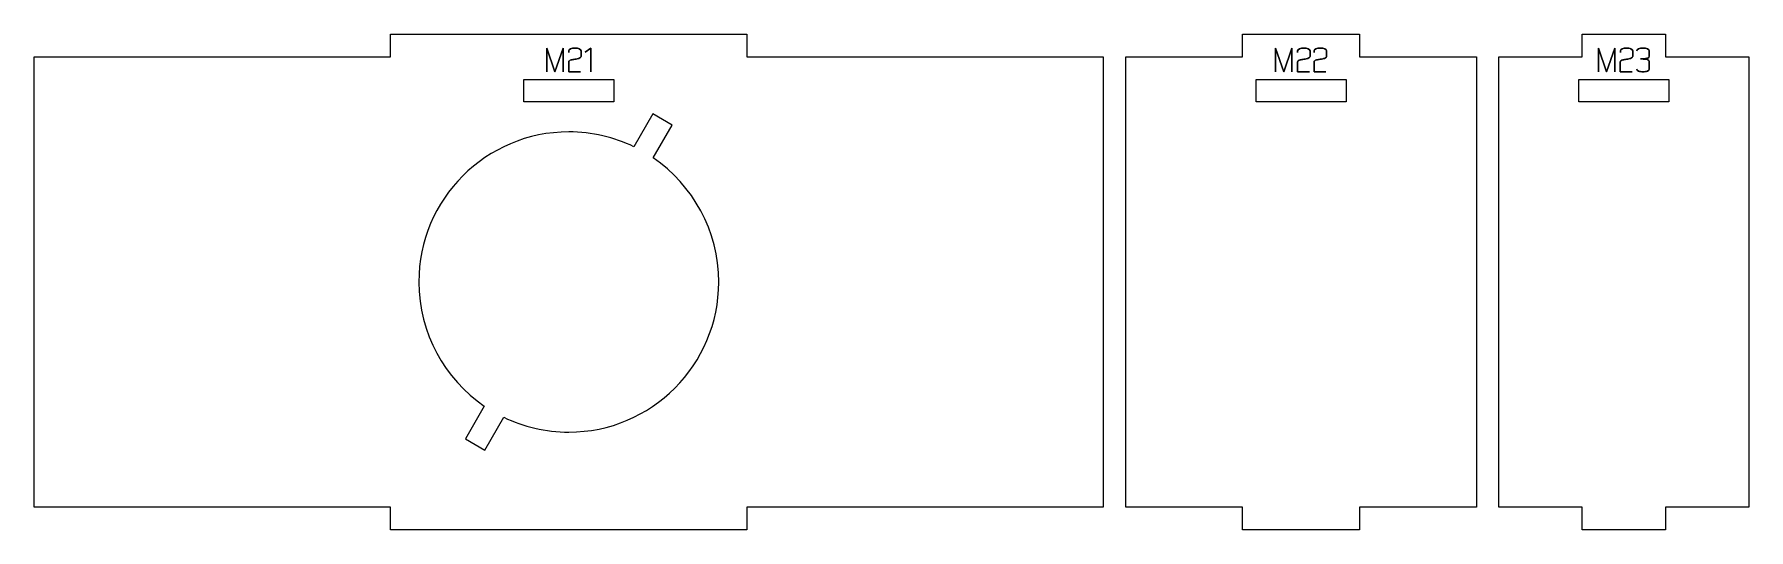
# Model space of a CAD drawing. Header units: centimetres. Extents: x -250 to 250, y -508 to 508.
# Drawn here: x -81.83 to -58.96, y -473.07 to -466.47 of the extents above; entities that cross this region are included whole.
import ezdxf

# ---------------------------------------------------------------- set-up
doc = ezdxf.new("R2010")
doc.units = ezdxf.units.CM
doc.header["$MEASUREMENT"] = 0
doc.layers.add('Capa 1', color=7, linetype='Continuous')

msp = doc.modelspace()

# ---------------------------------------------------------------- hatches: boundary and pattern name
at = {"layer": 'Capa 1', "true_color": 0x3e4095}
h = msp.add_hatch(color=175, dxfattribs=at)
edge = h.paths.add_edge_path()
edge.add_spline(control_points=[(-74.99238, -466.9741), (-74.99238, -466.9741), (-74.99238, -466.65766), (-74.99238, -466.65766), (-74.99238, -466.65766), (-74.88323, -466.9741), (-74.88323, -466.9741), (-74.88323, -466.9741), (-74.77454, -466.65766), (-74.77454, -466.65766), (-74.77454, -466.65766), (-74.77454, -466.9741), (-74.77454, -466.9741), (-74.77454, -466.9741), (-74.77454, -466.65766), (-74.77454, -466.65766), (-74.77454, -466.65766), (-74.88323, -466.9741), (-74.88323, -466.9741), (-74.88323, -466.9741), (-74.99238, -466.65766), (-74.99238, -466.65766), (-74.99238, -466.65766), (-74.99238, -466.9741), (-74.99238, -466.9741)], knot_values=[0, 0, 0, 0, 0.125, 0.125, 0.125, 0.25, 0.25, 0.25, 0.375, 0.375, 0.375, 0.5, 0.5, 0.5, 0.625, 0.625, 0.625, 0.75, 0.75, 0.75, 0.875, 0.875, 0.875, 1, 1, 1, 1], degree=3, periodic=1)
h = msp.add_hatch(color=175, dxfattribs=at)
edge = h.paths.add_edge_path()
edge.add_spline(control_points=[(-74.69933, -466.9741), (-74.69933, -466.9741), (-74.69933, -466.84156), (-74.69933, -466.84156), (-74.69841, -466.82964), (-74.68756, -466.82047), (-74.66677, -466.81405), (-74.65821, -466.81343), (-74.65003, -466.81244), (-74.64223, -466.81106), (-74.63444, -466.80969), (-74.62656, -466.80824), (-74.61861, -466.80671), (-74.60394, -466.80426), (-74.5927, -466.80227), (-74.58491, -466.80075), (-74.57711, -466.79922), (-74.56954, -466.79723), (-74.5622, -466.79478), (-74.54325, -466.78775), (-74.53377, -466.77873), (-74.53377, -466.76773), (-74.53377, -466.76773), (-74.53377, -466.69297), (-74.53377, -466.69297), (-74.53377, -466.68319), (-74.54164, -466.67486), (-74.55739, -466.66798), (-74.57313, -466.6611), (-74.59278, -466.65766), (-74.61632, -466.65766), (-74.63986, -466.65766), (-74.65951, -466.6611), (-74.67525, -466.66798), (-74.691, -466.67486), (-74.69887, -466.68319), (-74.69887, -466.69297), (-74.69887, -466.69297), (-74.69887, -466.71544), (-74.69887, -466.71544), (-74.69887, -466.71544), (-74.69887, -466.69297), (-74.69887, -466.69297), (-74.69887, -466.68319), (-74.691, -466.67486), (-74.67525, -466.66798), (-74.65951, -466.6611), (-74.63986, -466.65766), (-74.61632, -466.65766), (-74.59278, -466.65766), (-74.57313, -466.6611), (-74.55739, -466.66798), (-74.54164, -466.67486), (-74.53377, -466.68319), (-74.53377, -466.69297), (-74.53377, -466.69297), (-74.53377, -466.76773), (-74.53377, -466.76773), (-74.53377, -466.77873), (-74.54325, -466.78775), (-74.5622, -466.79478), (-74.56954, -466.79723), (-74.57711, -466.79922), (-74.58491, -466.80075), (-74.5927, -466.80227), (-74.60394, -466.80426), (-74.61861, -466.80671), (-74.62656, -466.80824), (-74.63444, -466.80969), (-74.64223, -466.81106), (-74.65003, -466.81244), (-74.65821, -466.81343), (-74.66677, -466.81405), (-74.68756, -466.82047), (-74.69841, -466.82964), (-74.69933, -466.84156), (-74.69933, -466.84156), (-74.69933, -466.9741), (-74.69933, -466.9741), (-74.69933, -466.9741), (-74.54248, -466.9741), (-74.54248, -466.9741), (-74.54248, -466.9741), (-74.69933, -466.9741), (-74.69933, -466.9741)], knot_values=[0, 0, 0, 0, 0.03571429, 0.03571429, 0.03571429, 0.07142857, 0.07142857, 0.07142857, 0.10714286, 0.10714286, 0.10714286, 0.14285714, 0.14285714, 0.14285714, 0.17857143, 0.17857143, 0.17857143, 0.21428571, 0.21428571, 0.21428571, 0.25, 0.25, 0.25, 0.28571429, 0.28571429, 0.28571429, 0.32142857, 0.32142857, 0.32142857, 0.35714286, 0.35714286, 0.35714286, 0.39285714, 0.39285714, 0.39285714, 0.42857143, 0.42857143, 0.42857143, 0.46428571, 0.46428571, 0.46428571, 0.5, 0.5, 0.5, 0.53571429, 0.53571429, 0.53571429, 0.57142857, 0.57142857, 0.57142857, 0.60714286, 0.60714286, 0.60714286, 0.64285714, 0.64285714, 0.64285714, 0.67857143, 0.67857143, 0.67857143, 0.71428571, 0.71428571, 0.71428571, 0.75, 0.75, 0.75, 0.78571429, 0.78571429, 0.78571429, 0.82142857, 0.82142857, 0.82142857, 0.85714286, 0.85714286, 0.85714286, 0.89285714, 0.89285714, 0.89285714, 0.92857143, 0.92857143, 0.92857143, 0.96428571, 0.96428571, 0.96428571, 1, 1, 1, 1], degree=3, periodic=1)
h = msp.add_hatch(color=175, dxfattribs=at)
edge = h.paths.add_edge_path()
edge.add_spline(control_points=[(-74.40261, -466.6572), (-74.40261, -466.6572), (-74.47874, -466.70994), (-74.47874, -466.70994), (-74.47874, -466.70994), (-74.40261, -466.6572), (-74.40261, -466.6572), (-74.40261, -466.6572), (-74.40261, -466.9741), (-74.40261, -466.9741), (-74.40261, -466.9741), (-74.40261, -466.6572), (-74.40261, -466.6572)], knot_values=[0, 0, 0, 0, 0.25, 0.25, 0.25, 0.5, 0.5, 0.5, 0.75, 0.75, 0.75, 1, 1, 1, 1], degree=3, periodic=1)
h = msp.add_hatch(color=175, dxfattribs=at)
edge = h.paths.add_edge_path()
edge.add_spline(control_points=[(-65.26926, -466.9741), (-65.26926, -466.9741), (-65.26926, -466.65766), (-65.26926, -466.65766), (-65.26926, -466.65766), (-65.16011, -466.9741), (-65.16011, -466.9741), (-65.16011, -466.9741), (-65.05142, -466.65766), (-65.05142, -466.65766), (-65.05142, -466.65766), (-65.05142, -466.9741), (-65.05142, -466.9741), (-65.05142, -466.9741), (-65.05142, -466.65766), (-65.05142, -466.65766), (-65.05142, -466.65766), (-65.16011, -466.9741), (-65.16011, -466.9741), (-65.16011, -466.9741), (-65.26926, -466.65766), (-65.26926, -466.65766), (-65.26926, -466.65766), (-65.26926, -466.9741), (-65.26926, -466.9741)], knot_values=[0, 0, 0, 0, 0.125, 0.125, 0.125, 0.25, 0.25, 0.25, 0.375, 0.375, 0.375, 0.5, 0.5, 0.5, 0.625, 0.625, 0.625, 0.75, 0.75, 0.75, 0.875, 0.875, 0.875, 1, 1, 1, 1], degree=3, periodic=1)
h = msp.add_hatch(color=175, dxfattribs=at)
edge = h.paths.add_edge_path()
edge.add_spline(control_points=[(-64.97621, -466.9741), (-64.97621, -466.9741), (-64.97621, -466.84156), (-64.97621, -466.84156), (-64.97529, -466.82964), (-64.96444, -466.82047), (-64.94365, -466.81405), (-64.93509, -466.81343), (-64.92691, -466.81244), (-64.91911, -466.81106), (-64.91132, -466.80969), (-64.90344, -466.80824), (-64.89549, -466.80671), (-64.88082, -466.80426), (-64.86958, -466.80227), (-64.86179, -466.80075), (-64.85399, -466.79922), (-64.84642, -466.79723), (-64.83908, -466.79478), (-64.82013, -466.78775), (-64.81065, -466.77873), (-64.81065, -466.76773), (-64.81065, -466.76773), (-64.81065, -466.69297), (-64.81065, -466.69297), (-64.81065, -466.68319), (-64.81852, -466.67486), (-64.83427, -466.66798), (-64.85001, -466.6611), (-64.86966, -466.65766), (-64.8932, -466.65766), (-64.91674, -466.65766), (-64.93639, -466.6611), (-64.95213, -466.66798), (-64.96788, -466.67486), (-64.97575, -466.68319), (-64.97575, -466.69297), (-64.97575, -466.69297), (-64.97575, -466.71544), (-64.97575, -466.71544), (-64.97575, -466.71544), (-64.97575, -466.69297), (-64.97575, -466.69297), (-64.97575, -466.68319), (-64.96788, -466.67486), (-64.95213, -466.66798), (-64.93639, -466.6611), (-64.91674, -466.65766), (-64.8932, -466.65766), (-64.86966, -466.65766), (-64.85001, -466.6611), (-64.83427, -466.66798), (-64.81852, -466.67486), (-64.81065, -466.68319), (-64.81065, -466.69297), (-64.81065, -466.69297), (-64.81065, -466.76773), (-64.81065, -466.76773), (-64.81065, -466.77873), (-64.82013, -466.78775), (-64.83908, -466.79478), (-64.84642, -466.79723), (-64.85399, -466.79922), (-64.86179, -466.80075), (-64.86958, -466.80227), (-64.88082, -466.80426), (-64.89549, -466.80671), (-64.90344, -466.80824), (-64.91132, -466.80969), (-64.91911, -466.81106), (-64.92691, -466.81244), (-64.93509, -466.81343), (-64.94365, -466.81405), (-64.96444, -466.82047), (-64.97529, -466.82964), (-64.97621, -466.84156), (-64.97621, -466.84156), (-64.97621, -466.9741), (-64.97621, -466.9741), (-64.97621, -466.9741), (-64.81936, -466.9741), (-64.81936, -466.9741), (-64.81936, -466.9741), (-64.97621, -466.9741), (-64.97621, -466.9741)], knot_values=[0, 0, 0, 0, 0.03571429, 0.03571429, 0.03571429, 0.07142857, 0.07142857, 0.07142857, 0.10714286, 0.10714286, 0.10714286, 0.14285714, 0.14285714, 0.14285714, 0.17857143, 0.17857143, 0.17857143, 0.21428571, 0.21428571, 0.21428571, 0.25, 0.25, 0.25, 0.28571429, 0.28571429, 0.28571429, 0.32142857, 0.32142857, 0.32142857, 0.35714286, 0.35714286, 0.35714286, 0.39285714, 0.39285714, 0.39285714, 0.42857143, 0.42857143, 0.42857143, 0.46428571, 0.46428571, 0.46428571, 0.5, 0.5, 0.5, 0.53571429, 0.53571429, 0.53571429, 0.57142857, 0.57142857, 0.57142857, 0.60714286, 0.60714286, 0.60714286, 0.64285714, 0.64285714, 0.64285714, 0.67857143, 0.67857143, 0.67857143, 0.71428571, 0.71428571, 0.71428571, 0.75, 0.75, 0.75, 0.78571429, 0.78571429, 0.78571429, 0.82142857, 0.82142857, 0.82142857, 0.85714286, 0.85714286, 0.85714286, 0.89285714, 0.89285714, 0.89285714, 0.92857143, 0.92857143, 0.92857143, 0.96428571, 0.96428571, 0.96428571, 1, 1, 1, 1], degree=3, periodic=1)
h = msp.add_hatch(color=175, dxfattribs=at)
edge = h.paths.add_edge_path()
edge.add_spline(control_points=[(-64.75608, -466.9741), (-64.75608, -466.9741), (-64.75608, -466.84156), (-64.75608, -466.84156), (-64.75516, -466.82964), (-64.74431, -466.82047), (-64.72352, -466.81405), (-64.71496, -466.81343), (-64.70678, -466.81244), (-64.69898, -466.81106), (-64.69119, -466.80969), (-64.68331, -466.80824), (-64.67536, -466.80671), (-64.66069, -466.80426), (-64.64945, -466.80227), (-64.64166, -466.80075), (-64.63386, -466.79922), (-64.62629, -466.79723), (-64.61895, -466.79478), (-64.6, -466.78775), (-64.59052, -466.77873), (-64.59052, -466.76773), (-64.59052, -466.76773), (-64.59052, -466.69297), (-64.59052, -466.69297), (-64.59052, -466.68319), (-64.59839, -466.67486), (-64.61414, -466.66798), (-64.62988, -466.6611), (-64.64953, -466.65766), (-64.67307, -466.65766), (-64.69661, -466.65766), (-64.71626, -466.6611), (-64.732, -466.66798), (-64.74775, -466.67486), (-64.75562, -466.68319), (-64.75562, -466.69297), (-64.75562, -466.69297), (-64.75562, -466.71544), (-64.75562, -466.71544), (-64.75562, -466.71544), (-64.75562, -466.69297), (-64.75562, -466.69297), (-64.75562, -466.68319), (-64.74775, -466.67486), (-64.732, -466.66798), (-64.71626, -466.6611), (-64.69661, -466.65766), (-64.67307, -466.65766), (-64.64953, -466.65766), (-64.62988, -466.6611), (-64.61414, -466.66798), (-64.59839, -466.67486), (-64.59052, -466.68319), (-64.59052, -466.69297), (-64.59052, -466.69297), (-64.59052, -466.76773), (-64.59052, -466.76773), (-64.59052, -466.77873), (-64.6, -466.78775), (-64.61895, -466.79478), (-64.62629, -466.79723), (-64.63386, -466.79922), (-64.64166, -466.80075), (-64.64945, -466.80227), (-64.66069, -466.80426), (-64.67536, -466.80671), (-64.68331, -466.80824), (-64.69119, -466.80969), (-64.69898, -466.81106), (-64.70678, -466.81244), (-64.71496, -466.81343), (-64.72352, -466.81405), (-64.74431, -466.82047), (-64.75516, -466.82964), (-64.75608, -466.84156), (-64.75608, -466.84156), (-64.75608, -466.9741), (-64.75608, -466.9741), (-64.75608, -466.9741), (-64.59923, -466.9741), (-64.59923, -466.9741), (-64.59923, -466.9741), (-64.75608, -466.9741), (-64.75608, -466.9741)], knot_values=[0, 0, 0, 0, 0.03571429, 0.03571429, 0.03571429, 0.07142857, 0.07142857, 0.07142857, 0.10714286, 0.10714286, 0.10714286, 0.14285714, 0.14285714, 0.14285714, 0.17857143, 0.17857143, 0.17857143, 0.21428571, 0.21428571, 0.21428571, 0.25, 0.25, 0.25, 0.28571429, 0.28571429, 0.28571429, 0.32142857, 0.32142857, 0.32142857, 0.35714286, 0.35714286, 0.35714286, 0.39285714, 0.39285714, 0.39285714, 0.42857143, 0.42857143, 0.42857143, 0.46428571, 0.46428571, 0.46428571, 0.5, 0.5, 0.5, 0.53571429, 0.53571429, 0.53571429, 0.57142857, 0.57142857, 0.57142857, 0.60714286, 0.60714286, 0.60714286, 0.64285714, 0.64285714, 0.64285714, 0.67857143, 0.67857143, 0.67857143, 0.71428571, 0.71428571, 0.71428571, 0.75, 0.75, 0.75, 0.78571429, 0.78571429, 0.78571429, 0.82142857, 0.82142857, 0.82142857, 0.85714286, 0.85714286, 0.85714286, 0.89285714, 0.89285714, 0.89285714, 0.92857143, 0.92857143, 0.92857143, 0.96428571, 0.96428571, 0.96428571, 1, 1, 1, 1], degree=3, periodic=1)
h = msp.add_hatch(color=175, dxfattribs=at)
edge = h.paths.add_edge_path()
edge.add_spline(control_points=[(-60.96498, -466.9741), (-60.96498, -466.9741), (-60.96498, -466.65766), (-60.96498, -466.65766), (-60.96498, -466.65766), (-60.85583, -466.9741), (-60.85583, -466.9741), (-60.85583, -466.9741), (-60.74714, -466.65766), (-60.74714, -466.65766), (-60.74714, -466.65766), (-60.74714, -466.9741), (-60.74714, -466.9741), (-60.74714, -466.9741), (-60.74714, -466.65766), (-60.74714, -466.65766), (-60.74714, -466.65766), (-60.85583, -466.9741), (-60.85583, -466.9741), (-60.85583, -466.9741), (-60.96498, -466.65766), (-60.96498, -466.65766), (-60.96498, -466.65766), (-60.96498, -466.9741), (-60.96498, -466.9741)], knot_values=[0, 0, 0, 0, 0.125, 0.125, 0.125, 0.25, 0.25, 0.25, 0.375, 0.375, 0.375, 0.5, 0.5, 0.5, 0.625, 0.625, 0.625, 0.75, 0.75, 0.75, 0.875, 0.875, 0.875, 1, 1, 1, 1], degree=3, periodic=1)
h = msp.add_hatch(color=175, dxfattribs=at)
edge = h.paths.add_edge_path()
edge.add_spline(control_points=[(-60.67193, -466.9741), (-60.67193, -466.9741), (-60.67193, -466.84156), (-60.67193, -466.84156), (-60.67101, -466.82964), (-60.66016, -466.82047), (-60.63937, -466.81405), (-60.63081, -466.81343), (-60.62263, -466.81244), (-60.61483, -466.81106), (-60.60704, -466.80969), (-60.59916, -466.80824), (-60.59121, -466.80671), (-60.57654, -466.80426), (-60.5653, -466.80227), (-60.55751, -466.80075), (-60.54971, -466.79922), (-60.54214, -466.79723), (-60.5348, -466.79478), (-60.51585, -466.78775), (-60.50637, -466.77873), (-60.50637, -466.76773), (-60.50637, -466.76773), (-60.50637, -466.69297), (-60.50637, -466.69297), (-60.50637, -466.68319), (-60.51424, -466.67486), (-60.52999, -466.66798), (-60.54573, -466.6611), (-60.56538, -466.65766), (-60.58892, -466.65766), (-60.61246, -466.65766), (-60.63211, -466.6611), (-60.64785, -466.66798), (-60.6636, -466.67486), (-60.67147, -466.68319), (-60.67147, -466.69297), (-60.67147, -466.69297), (-60.67147, -466.71544), (-60.67147, -466.71544), (-60.67147, -466.71544), (-60.67147, -466.69297), (-60.67147, -466.69297), (-60.67147, -466.68319), (-60.6636, -466.67486), (-60.64785, -466.66798), (-60.63211, -466.6611), (-60.61246, -466.65766), (-60.58892, -466.65766), (-60.56538, -466.65766), (-60.54573, -466.6611), (-60.52999, -466.66798), (-60.51424, -466.67486), (-60.50637, -466.68319), (-60.50637, -466.69297), (-60.50637, -466.69297), (-60.50637, -466.76773), (-60.50637, -466.76773), (-60.50637, -466.77873), (-60.51585, -466.78775), (-60.5348, -466.79478), (-60.54214, -466.79723), (-60.54971, -466.79922), (-60.55751, -466.80075), (-60.5653, -466.80227), (-60.57654, -466.80426), (-60.59121, -466.80671), (-60.59916, -466.80824), (-60.60704, -466.80969), (-60.61483, -466.81106), (-60.62263, -466.81244), (-60.63081, -466.81343), (-60.63937, -466.81405), (-60.66016, -466.82047), (-60.67101, -466.82964), (-60.67193, -466.84156), (-60.67193, -466.84156), (-60.67193, -466.9741), (-60.67193, -466.9741), (-60.67193, -466.9741), (-60.51508, -466.9741), (-60.51508, -466.9741), (-60.51508, -466.9741), (-60.67193, -466.9741), (-60.67193, -466.9741)], knot_values=[0, 0, 0, 0, 0.03571429, 0.03571429, 0.03571429, 0.07142857, 0.07142857, 0.07142857, 0.10714286, 0.10714286, 0.10714286, 0.14285714, 0.14285714, 0.14285714, 0.17857143, 0.17857143, 0.17857143, 0.21428571, 0.21428571, 0.21428571, 0.25, 0.25, 0.25, 0.28571429, 0.28571429, 0.28571429, 0.32142857, 0.32142857, 0.32142857, 0.35714286, 0.35714286, 0.35714286, 0.39285714, 0.39285714, 0.39285714, 0.42857143, 0.42857143, 0.42857143, 0.46428571, 0.46428571, 0.46428571, 0.5, 0.5, 0.5, 0.53571429, 0.53571429, 0.53571429, 0.57142857, 0.57142857, 0.57142857, 0.60714286, 0.60714286, 0.60714286, 0.64285714, 0.64285714, 0.64285714, 0.67857143, 0.67857143, 0.67857143, 0.71428571, 0.71428571, 0.71428571, 0.75, 0.75, 0.75, 0.78571429, 0.78571429, 0.78571429, 0.82142857, 0.82142857, 0.82142857, 0.85714286, 0.85714286, 0.85714286, 0.89285714, 0.89285714, 0.89285714, 0.92857143, 0.92857143, 0.92857143, 0.96428571, 0.96428571, 0.96428571, 1, 1, 1, 1], degree=3, periodic=1)
h = msp.add_hatch(color=175, dxfattribs=at)
edge = h.paths.add_edge_path()
edge.add_spline(control_points=[(-60.36879, -466.9741), (-60.39233, -466.9741), (-60.41198, -466.97066), (-60.42772, -466.96378), (-60.44347, -466.9569), (-60.45134, -466.94857), (-60.45134, -466.93879), (-60.45134, -466.94857), (-60.44347, -466.9569), (-60.42772, -466.96378), (-60.41198, -466.97066), (-60.39233, -466.9741), (-60.36879, -466.9741), (-60.34525, -466.9741), (-60.3256, -466.97066), (-60.30986, -466.96378), (-60.29411, -466.9569), (-60.28624, -466.94857), (-60.28624, -466.93879), (-60.28624, -466.93879), (-60.28624, -466.8356), (-60.28624, -466.8356), (-60.28624, -466.82734), (-60.2919, -466.82016), (-60.30321, -466.81405), (-60.31452, -466.80793), (-60.34769, -466.8038), (-60.40273, -466.80166), (-60.348, -466.7983), (-60.31513, -466.79432), (-60.30413, -466.78974), (-60.29312, -466.78515), (-60.28716, -466.77766), (-60.28624, -466.76727), (-60.28624, -466.76727), (-60.28624, -466.69297), (-60.28624, -466.69297), (-60.28624, -466.68319), (-60.29411, -466.67486), (-60.30986, -466.66798), (-60.3256, -466.6611), (-60.34525, -466.65766), (-60.36879, -466.65766), (-60.39233, -466.65766), (-60.41198, -466.6611), (-60.42772, -466.66798), (-60.44347, -466.67486), (-60.45134, -466.68319), (-60.45134, -466.69297), (-60.45134, -466.68319), (-60.44347, -466.67486), (-60.42772, -466.66798), (-60.41198, -466.6611), (-60.39233, -466.65766), (-60.36879, -466.65766), (-60.34525, -466.65766), (-60.3256, -466.6611), (-60.30986, -466.66798), (-60.29411, -466.67486), (-60.28624, -466.68319), (-60.28624, -466.69297), (-60.28624, -466.69297), (-60.28624, -466.76727), (-60.28624, -466.76727), (-60.28716, -466.77766), (-60.29312, -466.78515), (-60.30413, -466.78974), (-60.31513, -466.79432), (-60.348, -466.7983), (-60.40273, -466.80166), (-60.34769, -466.8038), (-60.31452, -466.80793), (-60.30321, -466.81405), (-60.2919, -466.82016), (-60.28624, -466.82734), (-60.28624, -466.8356), (-60.28624, -466.8356), (-60.28624, -466.93879), (-60.28624, -466.93879), (-60.28624, -466.94857), (-60.29411, -466.9569), (-60.30986, -466.96378), (-60.3256, -466.97066), (-60.34525, -466.9741), (-60.36879, -466.9741)], knot_values=[0, 0, 0, 0, 0.03571429, 0.03571429, 0.03571429, 0.07142857, 0.07142857, 0.07142857, 0.10714286, 0.10714286, 0.10714286, 0.14285714, 0.14285714, 0.14285714, 0.17857143, 0.17857143, 0.17857143, 0.21428571, 0.21428571, 0.21428571, 0.25, 0.25, 0.25, 0.28571429, 0.28571429, 0.28571429, 0.32142857, 0.32142857, 0.32142857, 0.35714286, 0.35714286, 0.35714286, 0.39285714, 0.39285714, 0.39285714, 0.42857143, 0.42857143, 0.42857143, 0.46428571, 0.46428571, 0.46428571, 0.5, 0.5, 0.5, 0.53571429, 0.53571429, 0.53571429, 0.57142857, 0.57142857, 0.57142857, 0.60714286, 0.60714286, 0.60714286, 0.64285714, 0.64285714, 0.64285714, 0.67857143, 0.67857143, 0.67857143, 0.71428571, 0.71428571, 0.71428571, 0.75, 0.75, 0.75, 0.78571429, 0.78571429, 0.78571429, 0.82142857, 0.82142857, 0.82142857, 0.85714286, 0.85714286, 0.85714286, 0.89285714, 0.89285714, 0.89285714, 0.92857143, 0.92857143, 0.92857143, 0.96428571, 0.96428571, 0.96428571, 1, 1, 1, 1], degree=3, periodic=1)

# ---------------------------------------------------------------- linework, layer by layer
at = {"layer": 'Capa 1', "color": 240, "lineweight": 9}
for points, knots in [([(-81.82745, -466.7741), (-81.82745, -466.7741), (-81.82745, -472.7741), (-81.82745, -472.7741), (-81.82745, -472.7741), (-77.0743, -472.7741), (-77.0743, -472.7741), (-77.0743, -472.7741), (-77.0743, -473.0741), (-77.0743, -473.0741), (-77.0743, -473.0741), (-72.32114, -473.0741), (-72.32114, -473.0741), (-72.32114, -473.0741), (-72.32114, -472.7741), (-72.32114, -472.7741), (-72.32114, -472.7741), (-67.56799, -472.7741), (-67.56799, -472.7741), (-67.56799, -472.7741), (-67.56799, -466.7741), (-67.56799, -466.7741), (-67.56799, -466.7741), (-72.32114, -466.7741), (-72.32114, -466.7741), (-72.32114, -466.7741), (-72.32114, -466.4741), (-72.32114, -466.4741), (-72.32114, -466.4741), (-77.0743, -466.4741), (-77.0743, -466.4741), (-77.0743, -466.4741), (-77.0743, -466.7741), (-77.0743, -466.7741), (-77.0743, -466.7741), (-81.82745, -466.7741), (-81.82745, -466.7741)], [0, 0, 0, 0, 0.08333333, 0.08333333, 0.08333333, 0.16666667, 0.16666667, 0.16666667, 0.25, 0.25, 0.25, 0.33333333, 0.33333333, 0.33333333, 0.41666667, 0.41666667, 0.41666667, 0.5, 0.5, 0.5, 0.58333333, 0.58333333, 0.58333333, 0.66666667, 0.66666667, 0.66666667, 0.75, 0.75, 0.75, 0.83333333, 0.83333333, 0.83333333, 0.91666667, 0.91666667, 0.91666667, 1, 1, 1, 1]), ([(-67.26799, -466.7741), (-67.26799, -466.7741), (-67.26799, -472.7741), (-67.26799, -472.7741), (-67.26799, -472.7741), (-65.70941, -472.7741), (-65.70941, -472.7741), (-65.70941, -472.7741), (-65.70941, -473.0741), (-65.70941, -473.0741), (-65.70941, -473.0741), (-64.15083, -473.0741), (-64.15083, -473.0741), (-64.15083, -473.0741), (-64.15083, -472.7741), (-64.15083, -472.7741), (-64.15083, -472.7741), (-62.59225, -472.7741), (-62.59225, -472.7741), (-62.59225, -472.7741), (-62.59225, -466.7741), (-62.59225, -466.7741), (-62.59225, -466.7741), (-64.15083, -466.7741), (-64.15083, -466.7741), (-64.15083, -466.7741), (-64.15083, -466.4741), (-64.15083, -466.4741), (-64.15083, -466.4741), (-65.70941, -466.4741), (-65.70941, -466.4741), (-65.70941, -466.4741), (-65.70941, -466.7741), (-65.70941, -466.7741), (-65.70941, -466.7741), (-67.26799, -466.7741), (-67.26799, -466.7741)], [0, 0, 0, 0, 0.08333333, 0.08333333, 0.08333333, 0.16666667, 0.16666667, 0.16666667, 0.25, 0.25, 0.25, 0.33333333, 0.33333333, 0.33333333, 0.41666667, 0.41666667, 0.41666667, 0.5, 0.5, 0.5, 0.58333333, 0.58333333, 0.58333333, 0.66666667, 0.66666667, 0.66666667, 0.75, 0.75, 0.75, 0.83333333, 0.83333333, 0.83333333, 0.91666667, 0.91666667, 0.91666667, 1, 1, 1, 1]), ([(-62.29225, -466.7741), (-62.29225, -466.7741), (-62.29225, -472.7741), (-62.29225, -472.7741), (-62.29225, -472.7741), (-61.18131, -472.7741), (-61.18131, -472.7741), (-61.18131, -472.7741), (-61.18131, -473.0741), (-61.18131, -473.0741), (-61.18131, -473.0741), (-60.07036, -473.0741), (-60.07036, -473.0741), (-60.07036, -473.0741), (-60.07036, -472.7741), (-60.07036, -472.7741), (-60.07036, -472.7741), (-58.95942, -472.7741), (-58.95942, -472.7741), (-58.95942, -472.7741), (-58.95942, -466.7741), (-58.95942, -466.7741), (-58.95942, -466.7741), (-60.07036, -466.7741), (-60.07036, -466.7741), (-60.07036, -466.7741), (-60.07036, -466.4741), (-60.07036, -466.4741), (-60.07036, -466.4741), (-61.18131, -466.4741), (-61.18131, -466.4741), (-61.18131, -466.4741), (-61.18131, -466.7741), (-61.18131, -466.7741), (-61.18131, -466.7741), (-62.29225, -466.7741), (-62.29225, -466.7741)], [0, 0, 0, 0, 0.08333333, 0.08333333, 0.08333333, 0.16666667, 0.16666667, 0.16666667, 0.25, 0.25, 0.25, 0.33333333, 0.33333333, 0.33333333, 0.41666667, 0.41666667, 0.41666667, 0.5, 0.5, 0.5, 0.58333333, 0.58333333, 0.58333333, 0.66666667, 0.66666667, 0.66666667, 0.75, 0.75, 0.75, 0.83333333, 0.83333333, 0.83333333, 0.91666667, 0.91666667, 0.91666667, 1, 1, 1, 1]), ([(-75.29772, -467.374), (-75.29772, -467.374), (-74.09772, -467.374), (-74.09772, -467.374), (-74.09772, -467.374), (-74.09772, -467.074), (-74.09772, -467.074), (-74.09772, -467.074), (-75.29772, -467.074), (-75.29772, -467.074), (-75.29772, -467.074), (-75.29772, -467.374), (-75.29772, -467.374)], [0, 0, 0, 0, 0.25, 0.25, 0.25, 0.5, 0.5, 0.5, 0.75, 0.75, 0.75, 1, 1, 1, 1]), ([(-65.53012, -467.374), (-65.53012, -467.374), (-64.33012, -467.374), (-64.33012, -467.374), (-64.33012, -467.374), (-64.33012, -467.074), (-64.33012, -467.074), (-64.33012, -467.074), (-65.53012, -467.074), (-65.53012, -467.074), (-65.53012, -467.074), (-65.53012, -467.374), (-65.53012, -467.374)], [0, 0, 0, 0, 0.25, 0.25, 0.25, 0.5, 0.5, 0.5, 0.75, 0.75, 0.75, 1, 1, 1, 1]), ([(-61.22583, -467.374), (-61.22583, -467.374), (-60.02583, -467.374), (-60.02583, -467.374), (-60.02583, -467.374), (-60.02583, -467.074), (-60.02583, -467.074), (-60.02583, -467.074), (-61.22583, -467.074), (-61.22583, -467.074), (-61.22583, -467.074), (-61.22583, -467.374), (-61.22583, -467.374)], [0, 0, 0, 0, 0.25, 0.25, 0.25, 0.5, 0.5, 0.5, 0.75, 0.75, 0.75, 1, 1, 1, 1]), ([(-74.69772, -467.7741), (-74.38689, -467.7741), (-74.09263, -467.84501), (-73.83021, -467.97153), (-73.83021, -467.97153), (-73.57762, -467.53404), (-73.57762, -467.53404), (-73.57762, -467.53404), (-73.31782, -467.68404), (-73.31782, -467.68404), (-73.31782, -467.68404), (-73.57059, -468.12185), (-73.57059, -468.12185), (-73.04363, -468.48203), (-72.69772, -469.08763), (-72.69772, -469.7741), (-72.69772, -470.87867), (-73.59315, -471.7741), (-74.69772, -471.7741), (-75.00855, -471.7741), (-75.30283, -471.70321), (-75.56523, -471.57667), (-75.56523, -471.57667), (-75.81782, -472.01416), (-75.81782, -472.01416), (-75.81782, -472.01416), (-76.07762, -471.86416), (-76.07762, -471.86416), (-76.07762, -471.86416), (-75.82485, -471.42635), (-75.82485, -471.42635), (-76.35181, -471.06617), (-76.69772, -470.46057), (-76.69772, -469.7741), (-76.69772, -468.66953), (-75.80229, -467.7741), (-74.69772, -467.7741)], [0, 0, 0, 0, 0.08333333, 0.08333333, 0.08333333, 0.16666667, 0.16666667, 0.16666667, 0.25, 0.25, 0.25, 0.33333333, 0.33333333, 0.33333333, 0.41666667, 0.41666667, 0.41666667, 0.5, 0.5, 0.5, 0.58333333, 0.58333333, 0.58333333, 0.66666667, 0.66666667, 0.66666667, 0.75, 0.75, 0.75, 0.83333333, 0.83333333, 0.83333333, 0.91666667, 0.91666667, 0.91666667, 1, 1, 1, 1])]:
    msp.add_open_spline(points, degree=3, knots=knots, dxfattribs=at)
at = {"layer": 'Capa 1', "color": 114, "lineweight": 9}
for points, knots in [([(-74.99238, -466.9741), (-74.99238, -466.9741), (-74.99238, -466.65766), (-74.99238, -466.65766), (-74.99238, -466.65766), (-74.88323, -466.9741), (-74.88323, -466.9741), (-74.88323, -466.9741), (-74.77454, -466.65766), (-74.77454, -466.65766), (-74.77454, -466.65766), (-74.77454, -466.9741), (-74.77454, -466.9741), (-74.77454, -466.9741), (-74.77454, -466.65766), (-74.77454, -466.65766), (-74.77454, -466.65766), (-74.88323, -466.9741), (-74.88323, -466.9741), (-74.88323, -466.9741), (-74.99238, -466.65766), (-74.99238, -466.65766), (-74.99238, -466.65766), (-74.99238, -466.9741), (-74.99238, -466.9741)], [0, 0, 0, 0, 0.125, 0.125, 0.125, 0.25, 0.25, 0.25, 0.375, 0.375, 0.375, 0.5, 0.5, 0.5, 0.625, 0.625, 0.625, 0.75, 0.75, 0.75, 0.875, 0.875, 0.875, 1, 1, 1, 1]), ([(-74.69933, -466.9741), (-74.69933, -466.9741), (-74.69933, -466.84156), (-74.69933, -466.84156), (-74.69841, -466.82964), (-74.68756, -466.82047), (-74.66677, -466.81405), (-74.65821, -466.81343), (-74.65003, -466.81244), (-74.64223, -466.81106), (-74.63444, -466.80969), (-74.62656, -466.80824), (-74.61861, -466.80671), (-74.60394, -466.80426), (-74.5927, -466.80227), (-74.58491, -466.80075), (-74.57711, -466.79922), (-74.56954, -466.79723), (-74.5622, -466.79478), (-74.54325, -466.78775), (-74.53377, -466.77873), (-74.53377, -466.76773), (-74.53377, -466.76773), (-74.53377, -466.69297), (-74.53377, -466.69297), (-74.53377, -466.68319), (-74.54164, -466.67486), (-74.55739, -466.66798), (-74.57313, -466.6611), (-74.59278, -466.65766), (-74.61632, -466.65766), (-74.63986, -466.65766), (-74.65951, -466.6611), (-74.67525, -466.66798), (-74.691, -466.67486), (-74.69887, -466.68319), (-74.69887, -466.69297), (-74.69887, -466.69297), (-74.69887, -466.71544), (-74.69887, -466.71544), (-74.69887, -466.71544), (-74.69887, -466.69297), (-74.69887, -466.69297), (-74.69887, -466.68319), (-74.691, -466.67486), (-74.67525, -466.66798), (-74.65951, -466.6611), (-74.63986, -466.65766), (-74.61632, -466.65766), (-74.59278, -466.65766), (-74.57313, -466.6611), (-74.55739, -466.66798), (-74.54164, -466.67486), (-74.53377, -466.68319), (-74.53377, -466.69297), (-74.53377, -466.69297), (-74.53377, -466.76773), (-74.53377, -466.76773), (-74.53377, -466.77873), (-74.54325, -466.78775), (-74.5622, -466.79478), (-74.56954, -466.79723), (-74.57711, -466.79922), (-74.58491, -466.80075), (-74.5927, -466.80227), (-74.60394, -466.80426), (-74.61861, -466.80671), (-74.62656, -466.80824), (-74.63444, -466.80969), (-74.64223, -466.81106), (-74.65003, -466.81244), (-74.65821, -466.81343), (-74.66677, -466.81405), (-74.68756, -466.82047), (-74.69841, -466.82964), (-74.69933, -466.84156), (-74.69933, -466.84156), (-74.69933, -466.9741), (-74.69933, -466.9741), (-74.69933, -466.9741), (-74.54248, -466.9741), (-74.54248, -466.9741), (-74.54248, -466.9741), (-74.69933, -466.9741), (-74.69933, -466.9741)], [0, 0, 0, 0, 0.03571429, 0.03571429, 0.03571429, 0.07142857, 0.07142857, 0.07142857, 0.10714286, 0.10714286, 0.10714286, 0.14285714, 0.14285714, 0.14285714, 0.17857143, 0.17857143, 0.17857143, 0.21428571, 0.21428571, 0.21428571, 0.25, 0.25, 0.25, 0.28571429, 0.28571429, 0.28571429, 0.32142857, 0.32142857, 0.32142857, 0.35714286, 0.35714286, 0.35714286, 0.39285714, 0.39285714, 0.39285714, 0.42857143, 0.42857143, 0.42857143, 0.46428571, 0.46428571, 0.46428571, 0.5, 0.5, 0.5, 0.53571429, 0.53571429, 0.53571429, 0.57142857, 0.57142857, 0.57142857, 0.60714286, 0.60714286, 0.60714286, 0.64285714, 0.64285714, 0.64285714, 0.67857143, 0.67857143, 0.67857143, 0.71428571, 0.71428571, 0.71428571, 0.75, 0.75, 0.75, 0.78571429, 0.78571429, 0.78571429, 0.82142857, 0.82142857, 0.82142857, 0.85714286, 0.85714286, 0.85714286, 0.89285714, 0.89285714, 0.89285714, 0.92857143, 0.92857143, 0.92857143, 0.96428571, 0.96428571, 0.96428571, 1, 1, 1, 1]), ([(-74.40261, -466.6572), (-74.40261, -466.6572), (-74.47874, -466.70994), (-74.47874, -466.70994), (-74.47874, -466.70994), (-74.40261, -466.6572), (-74.40261, -466.6572), (-74.40261, -466.6572), (-74.40261, -466.9741), (-74.40261, -466.9741), (-74.40261, -466.9741), (-74.40261, -466.6572), (-74.40261, -466.6572)], [0, 0, 0, 0, 0.25, 0.25, 0.25, 0.5, 0.5, 0.5, 0.75, 0.75, 0.75, 1, 1, 1, 1]), ([(-65.26926, -466.9741), (-65.26926, -466.9741), (-65.26926, -466.65766), (-65.26926, -466.65766), (-65.26926, -466.65766), (-65.16011, -466.9741), (-65.16011, -466.9741), (-65.16011, -466.9741), (-65.05142, -466.65766), (-65.05142, -466.65766), (-65.05142, -466.65766), (-65.05142, -466.9741), (-65.05142, -466.9741), (-65.05142, -466.9741), (-65.05142, -466.65766), (-65.05142, -466.65766), (-65.05142, -466.65766), (-65.16011, -466.9741), (-65.16011, -466.9741), (-65.16011, -466.9741), (-65.26926, -466.65766), (-65.26926, -466.65766), (-65.26926, -466.65766), (-65.26926, -466.9741), (-65.26926, -466.9741)], [0, 0, 0, 0, 0.125, 0.125, 0.125, 0.25, 0.25, 0.25, 0.375, 0.375, 0.375, 0.5, 0.5, 0.5, 0.625, 0.625, 0.625, 0.75, 0.75, 0.75, 0.875, 0.875, 0.875, 1, 1, 1, 1]), ([(-64.97621, -466.9741), (-64.97621, -466.9741), (-64.97621, -466.84156), (-64.97621, -466.84156), (-64.97529, -466.82964), (-64.96444, -466.82047), (-64.94365, -466.81405), (-64.93509, -466.81343), (-64.92691, -466.81244), (-64.91911, -466.81106), (-64.91132, -466.80969), (-64.90344, -466.80824), (-64.89549, -466.80671), (-64.88082, -466.80426), (-64.86958, -466.80227), (-64.86179, -466.80075), (-64.85399, -466.79922), (-64.84642, -466.79723), (-64.83908, -466.79478), (-64.82013, -466.78775), (-64.81065, -466.77873), (-64.81065, -466.76773), (-64.81065, -466.76773), (-64.81065, -466.69297), (-64.81065, -466.69297), (-64.81065, -466.68319), (-64.81852, -466.67486), (-64.83427, -466.66798), (-64.85001, -466.6611), (-64.86966, -466.65766), (-64.8932, -466.65766), (-64.91674, -466.65766), (-64.93639, -466.6611), (-64.95213, -466.66798), (-64.96788, -466.67486), (-64.97575, -466.68319), (-64.97575, -466.69297), (-64.97575, -466.69297), (-64.97575, -466.71544), (-64.97575, -466.71544), (-64.97575, -466.71544), (-64.97575, -466.69297), (-64.97575, -466.69297), (-64.97575, -466.68319), (-64.96788, -466.67486), (-64.95213, -466.66798), (-64.93639, -466.6611), (-64.91674, -466.65766), (-64.8932, -466.65766), (-64.86966, -466.65766), (-64.85001, -466.6611), (-64.83427, -466.66798), (-64.81852, -466.67486), (-64.81065, -466.68319), (-64.81065, -466.69297), (-64.81065, -466.69297), (-64.81065, -466.76773), (-64.81065, -466.76773), (-64.81065, -466.77873), (-64.82013, -466.78775), (-64.83908, -466.79478), (-64.84642, -466.79723), (-64.85399, -466.79922), (-64.86179, -466.80075), (-64.86958, -466.80227), (-64.88082, -466.80426), (-64.89549, -466.80671), (-64.90344, -466.80824), (-64.91132, -466.80969), (-64.91911, -466.81106), (-64.92691, -466.81244), (-64.93509, -466.81343), (-64.94365, -466.81405), (-64.96444, -466.82047), (-64.97529, -466.82964), (-64.97621, -466.84156), (-64.97621, -466.84156), (-64.97621, -466.9741), (-64.97621, -466.9741), (-64.97621, -466.9741), (-64.81936, -466.9741), (-64.81936, -466.9741), (-64.81936, -466.9741), (-64.97621, -466.9741), (-64.97621, -466.9741)], [0, 0, 0, 0, 0.03571429, 0.03571429, 0.03571429, 0.07142857, 0.07142857, 0.07142857, 0.10714286, 0.10714286, 0.10714286, 0.14285714, 0.14285714, 0.14285714, 0.17857143, 0.17857143, 0.17857143, 0.21428571, 0.21428571, 0.21428571, 0.25, 0.25, 0.25, 0.28571429, 0.28571429, 0.28571429, 0.32142857, 0.32142857, 0.32142857, 0.35714286, 0.35714286, 0.35714286, 0.39285714, 0.39285714, 0.39285714, 0.42857143, 0.42857143, 0.42857143, 0.46428571, 0.46428571, 0.46428571, 0.5, 0.5, 0.5, 0.53571429, 0.53571429, 0.53571429, 0.57142857, 0.57142857, 0.57142857, 0.60714286, 0.60714286, 0.60714286, 0.64285714, 0.64285714, 0.64285714, 0.67857143, 0.67857143, 0.67857143, 0.71428571, 0.71428571, 0.71428571, 0.75, 0.75, 0.75, 0.78571429, 0.78571429, 0.78571429, 0.82142857, 0.82142857, 0.82142857, 0.85714286, 0.85714286, 0.85714286, 0.89285714, 0.89285714, 0.89285714, 0.92857143, 0.92857143, 0.92857143, 0.96428571, 0.96428571, 0.96428571, 1, 1, 1, 1]), ([(-64.75608, -466.9741), (-64.75608, -466.9741), (-64.75608, -466.84156), (-64.75608, -466.84156), (-64.75516, -466.82964), (-64.74431, -466.82047), (-64.72352, -466.81405), (-64.71496, -466.81343), (-64.70678, -466.81244), (-64.69898, -466.81106), (-64.69119, -466.80969), (-64.68331, -466.80824), (-64.67536, -466.80671), (-64.66069, -466.80426), (-64.64945, -466.80227), (-64.64166, -466.80075), (-64.63386, -466.79922), (-64.62629, -466.79723), (-64.61895, -466.79478), (-64.6, -466.78775), (-64.59052, -466.77873), (-64.59052, -466.76773), (-64.59052, -466.76773), (-64.59052, -466.69297), (-64.59052, -466.69297), (-64.59052, -466.68319), (-64.59839, -466.67486), (-64.61414, -466.66798), (-64.62988, -466.6611), (-64.64953, -466.65766), (-64.67307, -466.65766), (-64.69661, -466.65766), (-64.71626, -466.6611), (-64.732, -466.66798), (-64.74775, -466.67486), (-64.75562, -466.68319), (-64.75562, -466.69297), (-64.75562, -466.69297), (-64.75562, -466.71544), (-64.75562, -466.71544), (-64.75562, -466.71544), (-64.75562, -466.69297), (-64.75562, -466.69297), (-64.75562, -466.68319), (-64.74775, -466.67486), (-64.732, -466.66798), (-64.71626, -466.6611), (-64.69661, -466.65766), (-64.67307, -466.65766), (-64.64953, -466.65766), (-64.62988, -466.6611), (-64.61414, -466.66798), (-64.59839, -466.67486), (-64.59052, -466.68319), (-64.59052, -466.69297), (-64.59052, -466.69297), (-64.59052, -466.76773), (-64.59052, -466.76773), (-64.59052, -466.77873), (-64.6, -466.78775), (-64.61895, -466.79478), (-64.62629, -466.79723), (-64.63386, -466.79922), (-64.64166, -466.80075), (-64.64945, -466.80227), (-64.66069, -466.80426), (-64.67536, -466.80671), (-64.68331, -466.80824), (-64.69119, -466.80969), (-64.69898, -466.81106), (-64.70678, -466.81244), (-64.71496, -466.81343), (-64.72352, -466.81405), (-64.74431, -466.82047), (-64.75516, -466.82964), (-64.75608, -466.84156), (-64.75608, -466.84156), (-64.75608, -466.9741), (-64.75608, -466.9741), (-64.75608, -466.9741), (-64.59923, -466.9741), (-64.59923, -466.9741), (-64.59923, -466.9741), (-64.75608, -466.9741), (-64.75608, -466.9741)], [0, 0, 0, 0, 0.03571429, 0.03571429, 0.03571429, 0.07142857, 0.07142857, 0.07142857, 0.10714286, 0.10714286, 0.10714286, 0.14285714, 0.14285714, 0.14285714, 0.17857143, 0.17857143, 0.17857143, 0.21428571, 0.21428571, 0.21428571, 0.25, 0.25, 0.25, 0.28571429, 0.28571429, 0.28571429, 0.32142857, 0.32142857, 0.32142857, 0.35714286, 0.35714286, 0.35714286, 0.39285714, 0.39285714, 0.39285714, 0.42857143, 0.42857143, 0.42857143, 0.46428571, 0.46428571, 0.46428571, 0.5, 0.5, 0.5, 0.53571429, 0.53571429, 0.53571429, 0.57142857, 0.57142857, 0.57142857, 0.60714286, 0.60714286, 0.60714286, 0.64285714, 0.64285714, 0.64285714, 0.67857143, 0.67857143, 0.67857143, 0.71428571, 0.71428571, 0.71428571, 0.75, 0.75, 0.75, 0.78571429, 0.78571429, 0.78571429, 0.82142857, 0.82142857, 0.82142857, 0.85714286, 0.85714286, 0.85714286, 0.89285714, 0.89285714, 0.89285714, 0.92857143, 0.92857143, 0.92857143, 0.96428571, 0.96428571, 0.96428571, 1, 1, 1, 1]), ([(-60.96498, -466.9741), (-60.96498, -466.9741), (-60.96498, -466.65766), (-60.96498, -466.65766), (-60.96498, -466.65766), (-60.85583, -466.9741), (-60.85583, -466.9741), (-60.85583, -466.9741), (-60.74714, -466.65766), (-60.74714, -466.65766), (-60.74714, -466.65766), (-60.74714, -466.9741), (-60.74714, -466.9741), (-60.74714, -466.9741), (-60.74714, -466.65766), (-60.74714, -466.65766), (-60.74714, -466.65766), (-60.85583, -466.9741), (-60.85583, -466.9741), (-60.85583, -466.9741), (-60.96498, -466.65766), (-60.96498, -466.65766), (-60.96498, -466.65766), (-60.96498, -466.9741), (-60.96498, -466.9741)], [0, 0, 0, 0, 0.125, 0.125, 0.125, 0.25, 0.25, 0.25, 0.375, 0.375, 0.375, 0.5, 0.5, 0.5, 0.625, 0.625, 0.625, 0.75, 0.75, 0.75, 0.875, 0.875, 0.875, 1, 1, 1, 1]), ([(-60.67193, -466.9741), (-60.67193, -466.9741), (-60.67193, -466.84156), (-60.67193, -466.84156), (-60.67101, -466.82964), (-60.66016, -466.82047), (-60.63937, -466.81405), (-60.63081, -466.81343), (-60.62263, -466.81244), (-60.61483, -466.81106), (-60.60704, -466.80969), (-60.59916, -466.80824), (-60.59121, -466.80671), (-60.57654, -466.80426), (-60.5653, -466.80227), (-60.55751, -466.80075), (-60.54971, -466.79922), (-60.54214, -466.79723), (-60.5348, -466.79478), (-60.51585, -466.78775), (-60.50637, -466.77873), (-60.50637, -466.76773), (-60.50637, -466.76773), (-60.50637, -466.69297), (-60.50637, -466.69297), (-60.50637, -466.68319), (-60.51424, -466.67486), (-60.52999, -466.66798), (-60.54573, -466.6611), (-60.56538, -466.65766), (-60.58892, -466.65766), (-60.61246, -466.65766), (-60.63211, -466.6611), (-60.64785, -466.66798), (-60.6636, -466.67486), (-60.67147, -466.68319), (-60.67147, -466.69297), (-60.67147, -466.69297), (-60.67147, -466.71544), (-60.67147, -466.71544), (-60.67147, -466.71544), (-60.67147, -466.69297), (-60.67147, -466.69297), (-60.67147, -466.68319), (-60.6636, -466.67486), (-60.64785, -466.66798), (-60.63211, -466.6611), (-60.61246, -466.65766), (-60.58892, -466.65766), (-60.56538, -466.65766), (-60.54573, -466.6611), (-60.52999, -466.66798), (-60.51424, -466.67486), (-60.50637, -466.68319), (-60.50637, -466.69297), (-60.50637, -466.69297), (-60.50637, -466.76773), (-60.50637, -466.76773), (-60.50637, -466.77873), (-60.51585, -466.78775), (-60.5348, -466.79478), (-60.54214, -466.79723), (-60.54971, -466.79922), (-60.55751, -466.80075), (-60.5653, -466.80227), (-60.57654, -466.80426), (-60.59121, -466.80671), (-60.59916, -466.80824), (-60.60704, -466.80969), (-60.61483, -466.81106), (-60.62263, -466.81244), (-60.63081, -466.81343), (-60.63937, -466.81405), (-60.66016, -466.82047), (-60.67101, -466.82964), (-60.67193, -466.84156), (-60.67193, -466.84156), (-60.67193, -466.9741), (-60.67193, -466.9741), (-60.67193, -466.9741), (-60.51508, -466.9741), (-60.51508, -466.9741), (-60.51508, -466.9741), (-60.67193, -466.9741), (-60.67193, -466.9741)], [0, 0, 0, 0, 0.03571429, 0.03571429, 0.03571429, 0.07142857, 0.07142857, 0.07142857, 0.10714286, 0.10714286, 0.10714286, 0.14285714, 0.14285714, 0.14285714, 0.17857143, 0.17857143, 0.17857143, 0.21428571, 0.21428571, 0.21428571, 0.25, 0.25, 0.25, 0.28571429, 0.28571429, 0.28571429, 0.32142857, 0.32142857, 0.32142857, 0.35714286, 0.35714286, 0.35714286, 0.39285714, 0.39285714, 0.39285714, 0.42857143, 0.42857143, 0.42857143, 0.46428571, 0.46428571, 0.46428571, 0.5, 0.5, 0.5, 0.53571429, 0.53571429, 0.53571429, 0.57142857, 0.57142857, 0.57142857, 0.60714286, 0.60714286, 0.60714286, 0.64285714, 0.64285714, 0.64285714, 0.67857143, 0.67857143, 0.67857143, 0.71428571, 0.71428571, 0.71428571, 0.75, 0.75, 0.75, 0.78571429, 0.78571429, 0.78571429, 0.82142857, 0.82142857, 0.82142857, 0.85714286, 0.85714286, 0.85714286, 0.89285714, 0.89285714, 0.89285714, 0.92857143, 0.92857143, 0.92857143, 0.96428571, 0.96428571, 0.96428571, 1, 1, 1, 1]), ([(-60.36879, -466.9741), (-60.39233, -466.9741), (-60.41198, -466.97066), (-60.42772, -466.96378), (-60.44347, -466.9569), (-60.45134, -466.94857), (-60.45134, -466.93879), (-60.45134, -466.94857), (-60.44347, -466.9569), (-60.42772, -466.96378), (-60.41198, -466.97066), (-60.39233, -466.9741), (-60.36879, -466.9741), (-60.34525, -466.9741), (-60.3256, -466.97066), (-60.30986, -466.96378), (-60.29411, -466.9569), (-60.28624, -466.94857), (-60.28624, -466.93879), (-60.28624, -466.93879), (-60.28624, -466.8356), (-60.28624, -466.8356), (-60.28624, -466.82734), (-60.2919, -466.82016), (-60.30321, -466.81405), (-60.31452, -466.80793), (-60.34769, -466.8038), (-60.40273, -466.80166), (-60.348, -466.7983), (-60.31513, -466.79432), (-60.30413, -466.78974), (-60.29312, -466.78515), (-60.28716, -466.77766), (-60.28624, -466.76727), (-60.28624, -466.76727), (-60.28624, -466.69297), (-60.28624, -466.69297), (-60.28624, -466.68319), (-60.29411, -466.67486), (-60.30986, -466.66798), (-60.3256, -466.6611), (-60.34525, -466.65766), (-60.36879, -466.65766), (-60.39233, -466.65766), (-60.41198, -466.6611), (-60.42772, -466.66798), (-60.44347, -466.67486), (-60.45134, -466.68319), (-60.45134, -466.69297), (-60.45134, -466.68319), (-60.44347, -466.67486), (-60.42772, -466.66798), (-60.41198, -466.6611), (-60.39233, -466.65766), (-60.36879, -466.65766), (-60.34525, -466.65766), (-60.3256, -466.6611), (-60.30986, -466.66798), (-60.29411, -466.67486), (-60.28624, -466.68319), (-60.28624, -466.69297), (-60.28624, -466.69297), (-60.28624, -466.76727), (-60.28624, -466.76727), (-60.28716, -466.77766), (-60.29312, -466.78515), (-60.30413, -466.78974), (-60.31513, -466.79432), (-60.348, -466.7983), (-60.40273, -466.80166), (-60.34769, -466.8038), (-60.31452, -466.80793), (-60.30321, -466.81405), (-60.2919, -466.82016), (-60.28624, -466.82734), (-60.28624, -466.8356), (-60.28624, -466.8356), (-60.28624, -466.93879), (-60.28624, -466.93879), (-60.28624, -466.94857), (-60.29411, -466.9569), (-60.30986, -466.96378), (-60.3256, -466.97066), (-60.34525, -466.9741), (-60.36879, -466.9741)], [0, 0, 0, 0, 0.03571429, 0.03571429, 0.03571429, 0.07142857, 0.07142857, 0.07142857, 0.10714286, 0.10714286, 0.10714286, 0.14285714, 0.14285714, 0.14285714, 0.17857143, 0.17857143, 0.17857143, 0.21428571, 0.21428571, 0.21428571, 0.25, 0.25, 0.25, 0.28571429, 0.28571429, 0.28571429, 0.32142857, 0.32142857, 0.32142857, 0.35714286, 0.35714286, 0.35714286, 0.39285714, 0.39285714, 0.39285714, 0.42857143, 0.42857143, 0.42857143, 0.46428571, 0.46428571, 0.46428571, 0.5, 0.5, 0.5, 0.53571429, 0.53571429, 0.53571429, 0.57142857, 0.57142857, 0.57142857, 0.60714286, 0.60714286, 0.60714286, 0.64285714, 0.64285714, 0.64285714, 0.67857143, 0.67857143, 0.67857143, 0.71428571, 0.71428571, 0.71428571, 0.75, 0.75, 0.75, 0.78571429, 0.78571429, 0.78571429, 0.82142857, 0.82142857, 0.82142857, 0.85714286, 0.85714286, 0.85714286, 0.89285714, 0.89285714, 0.89285714, 0.92857143, 0.92857143, 0.92857143, 0.96428571, 0.96428571, 0.96428571, 1, 1, 1, 1])]:
    msp.add_open_spline(points, degree=3, knots=knots, dxfattribs=at)

doc.saveas('drawing.dxf')
